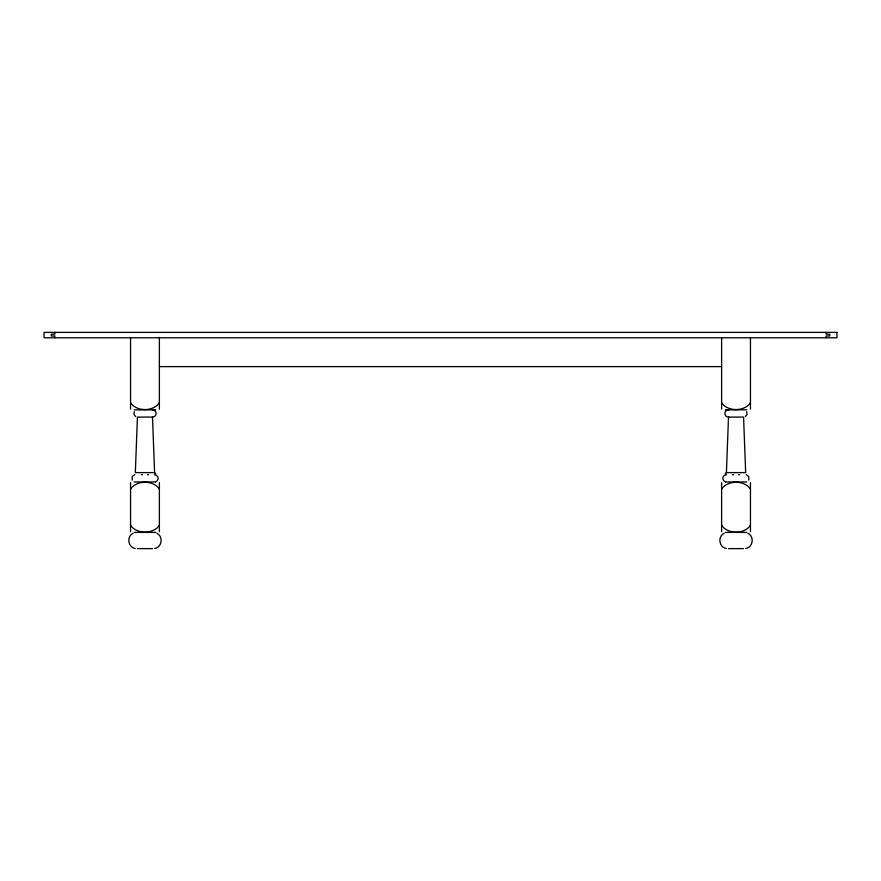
<?xml version="1.0" encoding="UTF-8"?>
<svg xmlns="http://www.w3.org/2000/svg" width="881" height="881" viewBox="0 0 881 881"><rect width="100%" height="100%" fill="white"/><g stroke="black" fill="none" stroke-linecap="round" stroke-linejoin="round"><path stroke-width="1.32" d="M725.47 481.819A3.601 3.601 0 0 1 726.407 474.738L725.349 473.681L726.407 472.612L728.51 417.076A3.601 3.601 0 0 1 724.909 413.464A3.601 3.601 0 0 1 728.51 409.863M134.319 411.669L133.956 414.4L135.641 416.592M748.784 480.145L748.784 476.544L746.196 474.595M159.384 402.661C153.657 411.845 136.28 411.845 130.553 402.661M130.553 489.153C136.28 479.969 153.657 479.969 159.384 489.153M159.384 525.197C153.657 534.382 136.28 534.382 130.553 525.197M750.447 402.661C744.72 411.845 727.354 411.845 721.616 402.661M721.616 489.153C727.343 479.969 744.72 479.969 750.447 489.153M750.447 525.197C744.72 534.382 727.343 534.382 721.616 525.197M745.359 416.592L747.044 414.4L746.681 411.669M133.119 533.269C126.401 536.364 127.91 547.332 135.222 548.489M724.182 533.269C717.464 536.364 718.984 547.332 726.285 548.489M154.715 548.489C162.016 547.332 163.536 536.364 156.818 533.269M745.778 548.489C753.09 547.332 754.599 536.364 747.881 533.269M159.384 366.617L721.616 366.617M134.209 409.863L155.717 409.863M725.283 409.863L746.791 409.863M152.49 409.863A3.601 3.601 0 0 1 156.091 413.464A3.601 3.601 0 0 1 152.49 417.076L137.436 417.076L135.333 472.612L154.593 472.612L155.651 473.681L154.593 474.738A3.601 3.601 0 0 1 155.53 481.819M728.51 417.076L743.564 417.076L745.667 472.612L726.407 472.612M141.279 474.738L142.469 474.738M147.457 474.738L148.647 474.738M732.353 474.738L733.543 474.738M738.531 474.738L739.721 474.738M134.209 481.951L155.353 481.951M725.647 481.951L746.791 481.951M134.209 532.399L155.717 532.399M725.283 532.399L746.791 532.399M137.436 548.621L152.49 548.621M728.51 548.621L743.564 548.621M134.804 474.595L132.216 476.544L132.216 480.145M152.49 417.076L154.593 472.612M826.136 332.379L826.136 334.174L829.737 334.174L829.737 335.98L826.136 335.98L826.136 337.786M750.447 337.786L750.447 409.158M750.447 482.656L750.447 531.695M721.616 337.786L721.616 409.158M721.616 482.656L721.616 531.695M159.384 337.786L159.384 409.158M159.384 482.656L159.384 531.695M130.553 337.786L130.553 409.158M130.553 482.656L130.553 531.695M54.864 332.379L54.864 334.174L51.263 334.174L51.263 335.98L54.864 335.98L54.864 337.786M836.95 332.379L44.05 332.379L44.05 337.786L836.95 337.786L836.95 332.379"/></g></svg>
